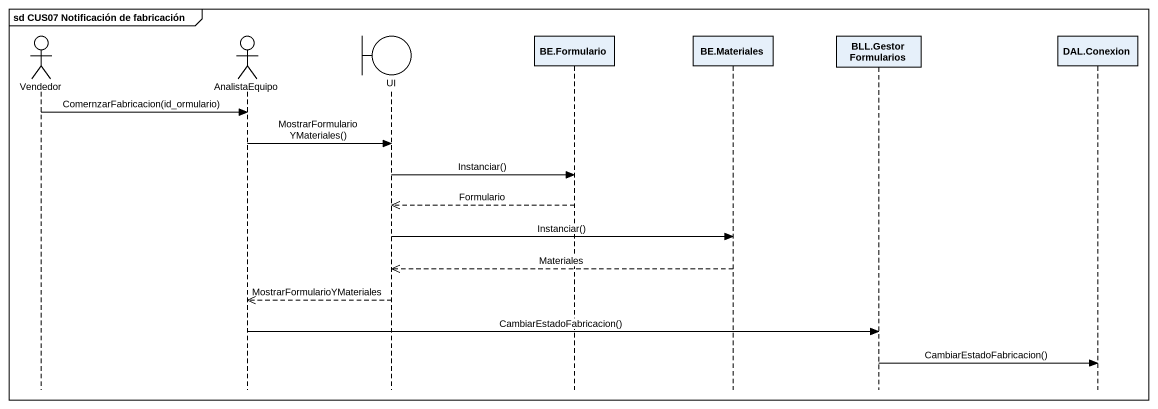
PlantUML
@startuml
mainframe sd CUS07 Notificación de fabricación
hide footbox
actor Vendedor
actor AnalistaEquipo
boundary UI
participant "BE.Formulario" as BE_Formulario
participant "BE.Materiales" as BE_Materiales
participant "BLL.GestorFormularios" as BLL_GestorFormularios
participant "DAL.Conexion" as DAL_Conexion

Vendedor -> AnalistaEquipo : ComernzarFabricacion(id_ormulario)
AnalistaEquipo -> UI : MostrarFormularioYMateriales()
UI -> BE_Formulario : Instanciar()
BE_Formulario -->> UI : Formulario
UI -> BE_Materiales : Instanciar()
BE_Materiales -->> UI : Materiales
UI -->> AnalistaEquipo : MostrarFormularioYMateriales
AnalistaEquipo -> BLL_GestorFormularios : CambiarEstadoFabricacion()
BLL_GestorFormularios -> DAL_Conexion : CambiarEstadoFabricacion()
@enduml
